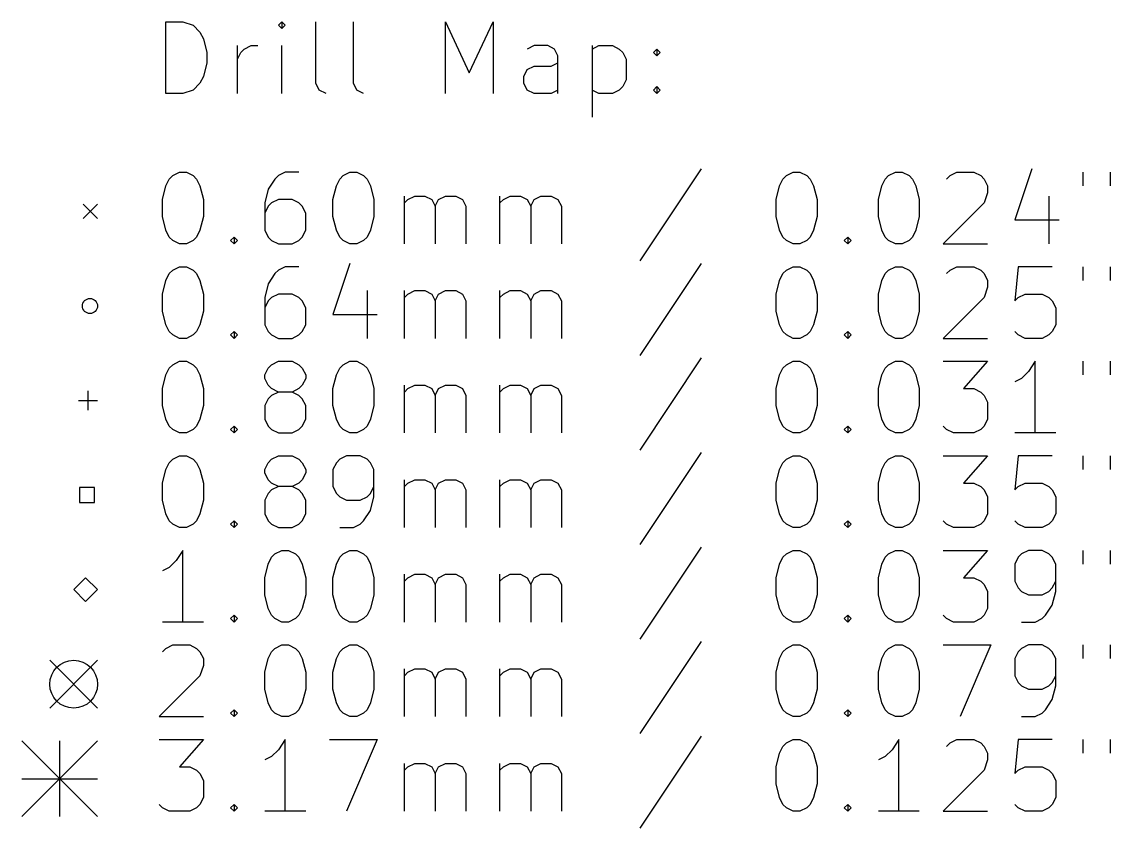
# Model space of a CAD drawing. Extents: x 3.67 to 7.45, y -5.21 to -1.12.
# Drawn here: x 3.669 to 5.465, y -5.196 to -3.866 of the extents above; entities that cross this region are included whole.
import ezdxf

# ---------------------------------------------------------------- set-up
doc = ezdxf.new("R2010")
doc.units = 0
doc.header["$MEASUREMENT"] = 0
doc.layers.add('BLACK', color=7, linetype='CONTINUOUS')

msp = doc.modelspace()

# ---------------------------------------------------------------- linework, layer by layer
at = {"layer": 'BLACK', "linetype": 'CONTINUOUS'}
for p, q in [((3.90665, -3.98453), (3.90665, -3.86642)), ((3.90665, -3.86642), (3.93477, -3.86642)), ((3.93477, -3.86642), (3.95164, -3.87205)), ((3.95164, -3.87205), (3.96289, -3.8833)), ((4.09788, -3.86642), (4.09225, -3.87205)), ((4.09225, -3.87205), (4.09788, -3.87767)), ((4.1035, -3.87205), (4.09788, -3.86642)), ((4.09788, -3.86642), (4.09788, -3.87767)), ((4.09788, -3.87767), (4.1035, -3.87205)), ((4.15412, -3.96766), (4.15412, -3.86642)), ((4.21599, -3.96766), (4.21599, -3.86642)), ((4.36784, -3.98453), (4.36784, -3.86642)), ((4.36784, -3.86642), (4.40721, -3.95079)), ((4.40721, -3.95079), (4.44658, -3.86642)), ((4.44658, -3.86642), (4.44658, -3.98453)), ((3.96289, -3.8833), (3.96852, -3.89454)), ((3.96852, -3.89454), (3.97414, -3.91704)), ((4.02476, -3.98453), (4.02476, -3.90579)), ((4.03038, -3.91704), (4.03601, -3.91142)), ((4.03601, -3.91142), (4.04726, -3.90579)), ((4.04726, -3.90579), (4.05851, -3.90579)), ((4.09788, -3.98453), (4.09788, -3.90579)), ((4.51407, -3.90579), (4.50282, -3.91142)), ((4.53657, -3.90579), (4.51407, -3.90579)), ((4.54782, -3.91142), (4.53657, -3.90579)), ((4.55344, -3.92267), (4.54782, -3.91142)), ((4.60969, -3.90579), (4.60969, -4.0239)), ((4.60969, -3.91142), (4.62093, -3.90579)), ((4.62093, -3.90579), (4.64343, -3.90579)), ((4.64343, -3.90579), (4.65468, -3.91142)), ((4.65468, -3.91142), (4.6603, -3.91704)), ((4.71092, -3.91704), (4.71655, -3.91142)), ((4.71655, -3.91142), (4.72217, -3.91704)), ((4.71655, -3.91142), (4.71655, -3.92267)), ((3.97414, -3.91704), (3.97414, -3.93391)), ((4.02476, -3.92829), (4.03038, -3.91704)), ((4.55344, -3.98453), (4.55344, -3.92267)), ((4.6603, -3.91704), (4.66593, -3.92829)), ((4.66593, -3.92829), (4.66593, -3.96204)), ((4.71655, -3.92267), (4.71092, -3.91704)), ((4.72217, -3.91704), (4.71655, -3.92267)), ((3.97414, -3.93391), (3.96852, -3.95641)), ((4.4972, -3.95641), (4.50282, -3.94516)), ((4.50282, -3.94516), (4.51407, -3.93954)), ((4.51407, -3.93954), (4.54219, -3.93954)), ((4.54219, -3.93954), (4.55344, -3.93391)), ((3.96289, -3.96766), (3.95164, -3.97891)), ((3.96852, -3.95641), (3.96289, -3.96766)), ((4.15974, -3.97891), (4.15412, -3.96766)), ((4.22161, -3.97891), (4.21599, -3.96766)), ((4.4972, -3.96766), (4.4972, -3.95641)), ((4.50282, -3.97891), (4.4972, -3.96766)), ((4.66593, -3.96204), (4.6603, -3.97328)), ((3.93477, -3.98453), (3.90665, -3.98453)), ((3.95164, -3.97891), (3.93477, -3.98453)), ((4.17099, -3.98453), (4.15974, -3.97891)), ((4.23286, -3.98453), (4.22161, -3.97891)), ((4.51407, -3.98453), (4.50282, -3.97891)), ((4.54219, -3.98453), (4.51407, -3.98453)), ((4.55344, -3.97891), (4.54219, -3.98453)), ((4.62093, -3.98453), (4.60969, -3.97891)), ((4.64343, -3.98453), (4.62093, -3.98453)), ((4.65468, -3.97891), (4.64343, -3.98453)), ((4.6603, -3.97328), (4.65468, -3.97891)), ((4.71092, -3.97891), (4.71655, -3.97328)), ((4.71655, -3.98453), (4.71092, -3.97891)), ((4.71655, -3.97328), (4.72217, -3.97891)), ((4.71655, -3.97328), (4.71655, -3.98453)), ((4.72217, -3.97891), (4.71655, -3.98453)), ((4.78966, -4.10883), (4.68843, -4.26069)), ((5.33522, -4.10883), (5.3071, -4.19319)), ((3.90665, -4.13695), (3.91227, -4.1257)), ((3.91227, -4.1257), (3.9179, -4.12008)), ((3.9179, -4.12008), (3.92915, -4.11445)), ((3.92915, -4.11445), (3.94039, -4.11445)), ((3.94039, -4.11445), (3.95164, -4.12008)), ((3.95164, -4.12008), (3.95727, -4.1257)), ((3.95727, -4.1257), (3.96289, -4.13695)), ((4.08663, -4.1257), (4.07538, -4.14258)), ((4.09225, -4.12008), (4.08663, -4.1257)), ((4.1035, -4.11445), (4.09225, -4.12008)), ((4.126, -4.11445), (4.1035, -4.11445)), ((4.18786, -4.13695), (4.19349, -4.1257)), ((4.19349, -4.1257), (4.19911, -4.12008)), ((4.19911, -4.12008), (4.21036, -4.11445)), ((4.21036, -4.11445), (4.22161, -4.11445)), ((4.22161, -4.11445), (4.23286, -4.12008)), ((4.23286, -4.12008), (4.23848, -4.1257)), ((4.23848, -4.1257), (4.24411, -4.13695)), ((4.91902, -4.13695), (4.92465, -4.1257)), ((4.92465, -4.1257), (4.93027, -4.12008)), ((4.93027, -4.12008), (4.94152, -4.11445)), ((4.94152, -4.11445), (4.95277, -4.11445)), ((4.95277, -4.11445), (4.96402, -4.12008)), ((4.96402, -4.12008), (4.96964, -4.1257)), ((4.96964, -4.1257), (4.97527, -4.13695)), ((5.08775, -4.13695), (5.09338, -4.1257)), ((5.09338, -4.1257), (5.099, -4.12008)), ((5.099, -4.12008), (5.11025, -4.11445)), ((5.11025, -4.11445), (5.1215, -4.11445)), ((5.1215, -4.11445), (5.13275, -4.12008)), ((5.13275, -4.12008), (5.13837, -4.1257)), ((5.13837, -4.1257), (5.14399, -4.13695)), ((5.19461, -4.1257), (5.20024, -4.12008)), ((5.20024, -4.12008), (5.21149, -4.11445)), ((5.21149, -4.11445), (5.23961, -4.11445)), ((5.23961, -4.11445), (5.25086, -4.12008)), ((5.25086, -4.12008), (5.25648, -4.1257)), ((5.25648, -4.1257), (5.2621, -4.13695)), ((5.41958, -4.11445), (5.41958, -4.13695)), ((5.46458, -4.11445), (5.46458, -4.13695)), ((3.90102, -4.15945), (3.90665, -4.13695)), ((3.96289, -4.13695), (3.96852, -4.15945)), ((4.07538, -4.14258), (4.06975, -4.16507)), ((4.18224, -4.15945), (4.18786, -4.13695)), ((4.24411, -4.13695), (4.24973, -4.15945)), ((4.9134, -4.15945), (4.91902, -4.13695)), ((4.97527, -4.13695), (4.98089, -4.15945)), ((5.08213, -4.15945), (5.08775, -4.13695)), ((5.14399, -4.13695), (5.14962, -4.15945)), ((5.2621, -4.13695), (5.2621, -4.1482)), ((3.90102, -4.18757), (3.90102, -4.15945)), ((3.96852, -4.15945), (3.96852, -4.18757)), ((4.06975, -4.16507), (4.06975, -4.21007)), ((4.081, -4.16507), (4.07538, -4.1707)), ((4.09225, -4.15945), (4.081, -4.16507)), ((4.11475, -4.15945), (4.09225, -4.15945)), ((4.126, -4.16507), (4.11475, -4.15945)), ((4.13162, -4.1707), (4.126, -4.16507)), ((4.18224, -4.18757), (4.18224, -4.15945)), ((4.24973, -4.15945), (4.24973, -4.18757)), ((4.30035, -4.23256), (4.30035, -4.15382)), ((4.30035, -4.16507), (4.30597, -4.15945)), ((4.30597, -4.15945), (4.31722, -4.15382)), ((4.31722, -4.15382), (4.3341, -4.15382)), ((4.3341, -4.15382), (4.34534, -4.15945)), ((4.34534, -4.15945), (4.35097, -4.1707)), ((4.35097, -4.1707), (4.35659, -4.15945)), ((4.35659, -4.15945), (4.36784, -4.15382)), ((4.36784, -4.15382), (4.38471, -4.15382)), ((4.38471, -4.15382), (4.39596, -4.15945)), ((4.39596, -4.15945), (4.40159, -4.1707)), ((4.45783, -4.23256), (4.45783, -4.15382)), ((4.45783, -4.16507), (4.46345, -4.15945)), ((4.46345, -4.15945), (4.4747, -4.15382)), ((4.4747, -4.15382), (4.49158, -4.15382)), ((4.49158, -4.15382), (4.50282, -4.15945)), ((4.50282, -4.15945), (4.50845, -4.1707)), ((4.50845, -4.1707), (4.51407, -4.15945)), ((4.51407, -4.15945), (4.52532, -4.15382)), ((4.52532, -4.15382), (4.54219, -4.15382)), ((4.54219, -4.15382), (4.55344, -4.15945)), ((4.55344, -4.15945), (4.55907, -4.1707)), ((4.9134, -4.18757), (4.9134, -4.15945)), ((4.98089, -4.15945), (4.98089, -4.18757)), ((5.08213, -4.18757), (5.08213, -4.15945)), ((5.14962, -4.15945), (5.14962, -4.18757)), ((5.25648, -4.16507), (5.18899, -4.23256)), ((5.2621, -4.1482), (5.25648, -4.16507)), ((5.36334, -4.15382), (5.36334, -4.23256)), ((3.77026, -4.16732), (3.79388, -4.19094)), ((3.79388, -4.16732), (3.77026, -4.19094)), ((4.07538, -4.1707), (4.06975, -4.18195)), ((4.13725, -4.18195), (4.13162, -4.1707)), ((4.13725, -4.21007), (4.13725, -4.18195)), ((4.35097, -4.1707), (4.35097, -4.23256)), ((4.40159, -4.1707), (4.40159, -4.23256)), ((4.50845, -4.1707), (4.50845, -4.23256)), ((4.55907, -4.1707), (4.55907, -4.23256)), ((3.90665, -4.21007), (3.90102, -4.18757)), ((3.96852, -4.18757), (3.96289, -4.21007)), ((4.18786, -4.21007), (4.18224, -4.18757)), ((4.24973, -4.18757), (4.24411, -4.21007)), ((4.91902, -4.21007), (4.9134, -4.18757)), ((4.98089, -4.18757), (4.97527, -4.21007)), ((5.08775, -4.21007), (5.08213, -4.18757)), ((5.14962, -4.18757), (5.14399, -4.21007)), ((5.3071, -4.19319), (5.38021, -4.19319)), ((3.91227, -4.22132), (3.90665, -4.21007)), ((3.96289, -4.21007), (3.95727, -4.22132)), ((4.06975, -4.21007), (4.07538, -4.22132)), ((4.13162, -4.22132), (4.13725, -4.21007)), ((4.19349, -4.22132), (4.18786, -4.21007)), ((4.24411, -4.21007), (4.23848, -4.22132)), ((4.92465, -4.22132), (4.91902, -4.21007)), ((4.97527, -4.21007), (4.96964, -4.22132)), ((5.09338, -4.22132), (5.08775, -4.21007)), ((5.14399, -4.21007), (5.13837, -4.22132)), ((3.9179, -4.22694), (3.91227, -4.22132)), ((3.92915, -4.23256), (3.9179, -4.22694)), ((3.94039, -4.23256), (3.92915, -4.23256)), ((3.95164, -4.22694), (3.94039, -4.23256)), ((3.95727, -4.22132), (3.95164, -4.22694)), ((4.01351, -4.22694), (4.01913, -4.22132)), ((4.01913, -4.23256), (4.01351, -4.22694)), ((4.01913, -4.22132), (4.02476, -4.22694)), ((4.01913, -4.22132), (4.01913, -4.23256)), ((4.02476, -4.22694), (4.01913, -4.23256)), ((4.07538, -4.22132), (4.081, -4.22694)), ((4.081, -4.22694), (4.09225, -4.23256)), ((4.09225, -4.23256), (4.11475, -4.23256)), ((4.11475, -4.23256), (4.126, -4.22694)), ((4.126, -4.22694), (4.13162, -4.22132)), ((4.19911, -4.22694), (4.19349, -4.22132)), ((4.21036, -4.23256), (4.19911, -4.22694)), ((4.22161, -4.23256), (4.21036, -4.23256)), ((4.23286, -4.22694), (4.22161, -4.23256)), ((4.23848, -4.22132), (4.23286, -4.22694)), ((4.93027, -4.22694), (4.92465, -4.22132)), ((4.94152, -4.23256), (4.93027, -4.22694)), ((4.95277, -4.23256), (4.94152, -4.23256)), ((4.96402, -4.22694), (4.95277, -4.23256)), ((4.96964, -4.22132), (4.96402, -4.22694)), ((5.02588, -4.22694), (5.03151, -4.22132)), ((5.03151, -4.23256), (5.02588, -4.22694)), ((5.03151, -4.22132), (5.03713, -4.22694)), ((5.03151, -4.22132), (5.03151, -4.23256)), ((5.03713, -4.22694), (5.03151, -4.23256)), ((5.099, -4.22694), (5.09338, -4.22132)), ((5.11025, -4.23256), (5.099, -4.22694)), ((5.1215, -4.23256), (5.11025, -4.23256)), ((5.13275, -4.22694), (5.1215, -4.23256)), ((5.13837, -4.22132), (5.13275, -4.22694)), ((5.18899, -4.23256), (5.2621, -4.23256)), ((3.9179, -4.27598), (3.92915, -4.27036)), ((3.92915, -4.27036), (3.94039, -4.27036)), ((3.94039, -4.27036), (3.95164, -4.27598)), ((4.1035, -4.27036), (4.09225, -4.27598)), ((4.126, -4.27036), (4.1035, -4.27036)), ((4.21036, -4.26474), (4.18224, -4.3491)), ((4.78966, -4.26474), (4.68843, -4.41659)), ((4.93027, -4.27598), (4.94152, -4.27036)), ((4.94152, -4.27036), (4.95277, -4.27036)), ((4.95277, -4.27036), (4.96402, -4.27598)), ((5.099, -4.27598), (5.11025, -4.27036)), ((5.11025, -4.27036), (5.1215, -4.27036)), ((5.1215, -4.27036), (5.13275, -4.27598)), ((5.20024, -4.27598), (5.21149, -4.27036)), ((5.21149, -4.27036), (5.23961, -4.27036)), ((5.23961, -4.27036), (5.25086, -4.27598)), ((5.31272, -4.27036), (5.3071, -4.3266)), ((5.36897, -4.27036), (5.31272, -4.27036)), ((5.41958, -4.27036), (5.41958, -4.29286)), ((5.46458, -4.27036), (5.46458, -4.29286)), ((3.90665, -4.29286), (3.91227, -4.28161)), ((3.91227, -4.28161), (3.9179, -4.27598)), ((3.95164, -4.27598), (3.95727, -4.28161)), ((3.95727, -4.28161), (3.96289, -4.29286)), ((4.08663, -4.28161), (4.07538, -4.29848)), ((4.09225, -4.27598), (4.08663, -4.28161)), ((4.91902, -4.29286), (4.92465, -4.28161)), ((4.92465, -4.28161), (4.93027, -4.27598)), ((4.96402, -4.27598), (4.96964, -4.28161)), ((4.96964, -4.28161), (4.97527, -4.29286)), ((5.08775, -4.29286), (5.09338, -4.28161)), ((5.09338, -4.28161), (5.099, -4.27598)), ((5.13275, -4.27598), (5.13837, -4.28161)), ((5.13837, -4.28161), (5.14399, -4.29286)), ((5.19461, -4.28161), (5.20024, -4.27598)), ((5.25086, -4.27598), (5.25648, -4.28161)), ((5.25648, -4.28161), (5.2621, -4.29286)), ((3.90102, -4.31535), (3.90665, -4.29286)), ((3.96289, -4.29286), (3.96852, -4.31535)), ((4.07538, -4.29848), (4.06975, -4.32098)), ((4.9134, -4.31535), (4.91902, -4.29286)), ((4.97527, -4.29286), (4.98089, -4.31535)), ((5.08213, -4.31535), (5.08775, -4.29286)), ((5.14399, -4.29286), (5.14962, -4.31535)), ((5.2621, -4.30411), (5.25648, -4.32098)), ((5.2621, -4.29286), (5.2621, -4.30411)), ((3.90102, -4.34348), (3.90102, -4.31535)), ((3.96852, -4.31535), (3.96852, -4.34348)), ((4.06975, -4.32098), (4.06975, -4.36597)), ((4.07538, -4.3266), (4.06975, -4.33785)), ((4.081, -4.32098), (4.07538, -4.3266)), ((4.09225, -4.31535), (4.081, -4.32098)), ((4.11475, -4.31535), (4.09225, -4.31535)), ((4.126, -4.32098), (4.11475, -4.31535)), ((4.13162, -4.3266), (4.126, -4.32098)), ((4.13725, -4.33785), (4.13162, -4.3266)), ((4.23848, -4.30973), (4.23848, -4.38847)), ((4.30035, -4.38847), (4.30035, -4.30973)), ((4.30035, -4.32098), (4.30597, -4.31535)), ((4.30597, -4.31535), (4.31722, -4.30973)), ((4.31722, -4.30973), (4.3341, -4.30973)), ((4.3341, -4.30973), (4.34534, -4.31535)), ((4.34534, -4.31535), (4.35097, -4.3266)), ((4.35097, -4.3266), (4.35659, -4.31535)), ((4.35097, -4.3266), (4.35097, -4.38847)), ((4.35659, -4.31535), (4.36784, -4.30973)), ((4.36784, -4.30973), (4.38471, -4.30973)), ((4.38471, -4.30973), (4.39596, -4.31535)), ((4.39596, -4.31535), (4.40159, -4.3266)), ((4.40159, -4.3266), (4.40159, -4.38847)), ((4.45783, -4.38847), (4.45783, -4.30973)), ((4.45783, -4.32098), (4.46345, -4.31535)), ((4.46345, -4.31535), (4.4747, -4.30973)), ((4.4747, -4.30973), (4.49158, -4.30973)), ((4.49158, -4.30973), (4.50282, -4.31535)), ((4.50282, -4.31535), (4.50845, -4.3266)), ((4.50845, -4.3266), (4.51407, -4.31535)), ((4.50845, -4.3266), (4.50845, -4.38847)), ((4.51407, -4.31535), (4.52532, -4.30973)), ((4.52532, -4.30973), (4.54219, -4.30973)), ((4.54219, -4.30973), (4.55344, -4.31535)), ((4.55344, -4.31535), (4.55907, -4.3266)), ((4.55907, -4.3266), (4.55907, -4.38847)), ((4.9134, -4.34348), (4.9134, -4.31535)), ((4.98089, -4.31535), (4.98089, -4.34348)), ((5.08213, -4.34348), (5.08213, -4.31535)), ((5.14962, -4.31535), (5.14962, -4.34348)), ((5.25648, -4.32098), (5.18899, -4.38847)), ((5.3071, -4.3266), (5.31272, -4.32098)), ((5.31272, -4.32098), (5.32397, -4.31535)), ((5.32397, -4.31535), (5.35209, -4.31535)), ((5.35209, -4.31535), (5.36334, -4.32098)), ((5.36334, -4.32098), (5.36897, -4.3266)), ((5.36897, -4.3266), (5.37459, -4.33785)), ((3.90665, -4.36597), (3.90102, -4.34348)), ((3.96852, -4.34348), (3.96289, -4.36597)), ((4.13725, -4.36597), (4.13725, -4.33785)), ((4.91902, -4.36597), (4.9134, -4.34348)), ((4.98089, -4.34348), (4.97527, -4.36597)), ((5.08775, -4.36597), (5.08213, -4.34348)), ((5.14962, -4.34348), (5.14399, -4.36597)), ((5.37459, -4.33785), (5.37459, -4.36597)), ((4.18224, -4.3491), (4.25536, -4.3491)), ((3.91227, -4.37722), (3.90665, -4.36597)), ((3.9179, -4.38285), (3.91227, -4.37722)), ((3.95727, -4.37722), (3.95164, -4.38285)), ((3.96289, -4.36597), (3.95727, -4.37722)), ((4.01351, -4.38285), (4.01913, -4.37722)), ((4.01913, -4.37722), (4.02476, -4.38285)), ((4.01913, -4.37722), (4.01913, -4.38847)), ((4.06975, -4.36597), (4.07538, -4.37722)), ((4.07538, -4.37722), (4.081, -4.38285)), ((4.126, -4.38285), (4.13162, -4.37722)), ((4.13162, -4.37722), (4.13725, -4.36597)), ((4.92465, -4.37722), (4.91902, -4.36597)), ((4.93027, -4.38285), (4.92465, -4.37722)), ((4.96964, -4.37722), (4.96402, -4.38285)), ((4.97527, -4.36597), (4.96964, -4.37722)), ((5.02588, -4.38285), (5.03151, -4.37722)), ((5.03151, -4.37722), (5.03713, -4.38285)), ((5.03151, -4.37722), (5.03151, -4.38847)), ((5.09338, -4.37722), (5.08775, -4.36597)), ((5.099, -4.38285), (5.09338, -4.37722)), ((5.13837, -4.37722), (5.13275, -4.38285)), ((5.14399, -4.36597), (5.13837, -4.37722)), ((5.31272, -4.38285), (5.3071, -4.37722)), ((5.36897, -4.37722), (5.36334, -4.38285)), ((5.37459, -4.36597), (5.36897, -4.37722)), ((3.92915, -4.38847), (3.9179, -4.38285)), ((3.94039, -4.38847), (3.92915, -4.38847)), ((3.95164, -4.38285), (3.94039, -4.38847)), ((4.01913, -4.38847), (4.01351, -4.38285)), ((4.02476, -4.38285), (4.01913, -4.38847)), ((4.081, -4.38285), (4.09225, -4.38847)), ((4.09225, -4.38847), (4.11475, -4.38847)), ((4.11475, -4.38847), (4.126, -4.38285)), ((4.94152, -4.38847), (4.93027, -4.38285)), ((4.95277, -4.38847), (4.94152, -4.38847)), ((4.96402, -4.38285), (4.95277, -4.38847)), ((5.03151, -4.38847), (5.02588, -4.38285)), ((5.03713, -4.38285), (5.03151, -4.38847)), ((5.11025, -4.38847), (5.099, -4.38285)), ((5.1215, -4.38847), (5.11025, -4.38847)), ((5.13275, -4.38285), (5.1215, -4.38847)), ((5.18899, -4.38847), (5.2621, -4.38847)), ((5.32397, -4.38847), (5.31272, -4.38285)), ((5.35209, -4.38847), (5.32397, -4.38847)), ((5.36334, -4.38285), (5.35209, -4.38847)), ((3.91227, -4.43751), (3.9179, -4.43189)), ((3.9179, -4.43189), (3.92915, -4.42627)), ((3.92915, -4.42627), (3.94039, -4.42627)), ((3.94039, -4.42627), (3.95164, -4.43189)), ((3.95164, -4.43189), (3.95727, -4.43751)), ((4.07538, -4.43751), (4.081, -4.43189)), ((4.081, -4.43189), (4.09225, -4.42627)), ((4.09225, -4.42627), (4.11475, -4.42627)), ((4.11475, -4.42627), (4.126, -4.43189)), ((4.126, -4.43189), (4.13162, -4.43751)), ((4.19349, -4.43751), (4.19911, -4.43189)), ((4.19911, -4.43189), (4.21036, -4.42627)), ((4.21036, -4.42627), (4.22161, -4.42627)), ((4.22161, -4.42627), (4.23286, -4.43189)), ((4.23286, -4.43189), (4.23848, -4.43751)), ((4.78966, -4.42064), (4.68843, -4.5725)), ((4.92465, -4.43751), (4.93027, -4.43189)), ((4.93027, -4.43189), (4.94152, -4.42627)), ((4.94152, -4.42627), (4.95277, -4.42627)), ((4.95277, -4.42627), (4.96402, -4.43189)), ((4.96402, -4.43189), (4.96964, -4.43751)), ((5.09338, -4.43751), (5.099, -4.43189)), ((5.099, -4.43189), (5.11025, -4.42627)), ((5.11025, -4.42627), (5.1215, -4.42627)), ((5.1215, -4.42627), (5.13275, -4.43189)), ((5.13275, -4.43189), (5.13837, -4.43751)), ((5.18899, -4.42627), (5.2621, -4.42627)), ((5.2621, -4.42627), (5.22273, -4.47126)), ((5.34084, -4.42627), (5.3296, -4.44314)), ((5.34084, -4.54438), (5.34084, -4.42627)), ((5.41958, -4.42627), (5.41958, -4.44876)), ((5.46458, -4.42627), (5.46458, -4.44876)), ((3.90102, -4.47126), (3.90665, -4.44876)), ((3.90665, -4.44876), (3.91227, -4.43751)), ((3.95727, -4.43751), (3.96289, -4.44876)), ((3.96289, -4.44876), (3.96852, -4.47126)), ((4.06975, -4.44876), (4.07538, -4.43751)), ((4.06975, -4.45439), (4.06975, -4.44876)), ((4.13162, -4.43751), (4.13725, -4.44876)), ((4.13725, -4.44876), (4.13725, -4.45439)), ((4.18224, -4.47126), (4.18786, -4.44876)), ((4.18786, -4.44876), (4.19349, -4.43751)), ((4.23848, -4.43751), (4.24411, -4.44876)), ((4.24411, -4.44876), (4.24973, -4.47126)), ((4.9134, -4.47126), (4.91902, -4.44876)), ((4.91902, -4.44876), (4.92465, -4.43751)), ((4.96964, -4.43751), (4.97527, -4.44876)), ((4.97527, -4.44876), (4.98089, -4.47126)), ((5.08213, -4.47126), (5.08775, -4.44876)), ((5.08775, -4.44876), (5.09338, -4.43751)), ((5.13837, -4.43751), (5.14399, -4.44876)), ((5.14399, -4.44876), (5.14962, -4.47126)), ((5.3296, -4.44314), (5.31835, -4.45439)), ((3.90102, -4.49938), (3.90102, -4.47126)), ((3.96852, -4.47126), (3.96852, -4.49938)), ((4.07538, -4.46564), (4.06975, -4.45439)), ((4.081, -4.47126), (4.07538, -4.46564)), ((4.09225, -4.47688), (4.081, -4.47126)), ((4.126, -4.47126), (4.11475, -4.47688)), ((4.13162, -4.46564), (4.126, -4.47126)), ((4.13725, -4.45439), (4.13162, -4.46564)), ((4.18224, -4.49938), (4.18224, -4.47126)), ((4.24973, -4.47126), (4.24973, -4.49938)), ((4.30035, -4.54438), (4.30035, -4.46564)), ((4.30035, -4.47688), (4.30597, -4.47126)), ((4.30597, -4.47126), (4.31722, -4.46564)), ((4.31722, -4.46564), (4.3341, -4.46564)), ((4.3341, -4.46564), (4.34534, -4.47126)), ((4.34534, -4.47126), (4.35097, -4.48251)), ((4.35097, -4.48251), (4.35659, -4.47126)), ((4.35659, -4.47126), (4.36784, -4.46564)), ((4.36784, -4.46564), (4.38471, -4.46564)), ((4.38471, -4.46564), (4.39596, -4.47126)), ((4.39596, -4.47126), (4.40159, -4.48251)), ((4.45783, -4.54438), (4.45783, -4.46564)), ((4.45783, -4.47688), (4.46345, -4.47126)), ((4.46345, -4.47126), (4.4747, -4.46564)), ((4.4747, -4.46564), (4.49158, -4.46564)), ((4.49158, -4.46564), (4.50282, -4.47126)), ((4.50282, -4.47126), (4.50845, -4.48251)), ((4.50845, -4.48251), (4.51407, -4.47126)), ((4.51407, -4.47126), (4.52532, -4.46564)), ((4.52532, -4.46564), (4.54219, -4.46564)), ((4.54219, -4.46564), (4.55344, -4.47126)), ((4.55344, -4.47126), (4.55907, -4.48251)), ((4.9134, -4.49938), (4.9134, -4.47126)), ((4.98089, -4.47126), (4.98089, -4.49938)), ((5.08213, -4.49938), (5.08213, -4.47126)), ((5.14962, -4.47126), (5.14962, -4.49938)), ((5.22273, -4.47126), (5.23961, -4.47126)), ((5.23961, -4.47126), (5.25086, -4.47688)), ((5.31835, -4.45439), (5.3071, -4.46001)), ((3.77813, -4.4752), (3.77813, -4.50669)), ((4.07538, -4.48813), (4.06975, -4.49938)), ((4.081, -4.48251), (4.07538, -4.48813)), ((4.09225, -4.47688), (4.081, -4.48251)), ((4.11475, -4.47688), (4.09225, -4.47688)), ((4.126, -4.48251), (4.11475, -4.47688)), ((4.13162, -4.48813), (4.126, -4.48251)), ((4.13725, -4.49938), (4.13162, -4.48813)), ((4.35097, -4.48251), (4.35097, -4.54438)), ((4.40159, -4.48251), (4.40159, -4.54438)), ((4.50845, -4.48251), (4.50845, -4.54438)), ((4.55907, -4.48251), (4.55907, -4.54438)), ((5.25086, -4.47688), (5.25648, -4.48251)), ((5.25648, -4.48251), (5.2621, -4.49376)), ((3.76239, -4.49094), (3.79388, -4.49094)), ((3.90665, -4.52188), (3.90102, -4.49938)), ((3.96852, -4.49938), (3.96289, -4.52188)), ((4.06975, -4.49938), (4.06975, -4.52188)), ((4.13725, -4.52188), (4.13725, -4.49938)), ((4.18786, -4.52188), (4.18224, -4.49938)), ((4.24973, -4.49938), (4.24411, -4.52188)), ((4.91902, -4.52188), (4.9134, -4.49938)), ((4.98089, -4.49938), (4.97527, -4.52188)), ((5.08775, -4.52188), (5.08213, -4.49938)), ((5.14962, -4.49938), (5.14399, -4.52188)), ((5.2621, -4.49376), (5.2621, -4.52188)), ((3.91227, -4.53313), (3.90665, -4.52188)), ((3.96289, -4.52188), (3.95727, -4.53313)), ((4.06975, -4.52188), (4.07538, -4.53313)), ((4.13162, -4.53313), (4.13725, -4.52188)), ((4.19349, -4.53313), (4.18786, -4.52188)), ((4.24411, -4.52188), (4.23848, -4.53313)), ((4.92465, -4.53313), (4.91902, -4.52188)), ((4.97527, -4.52188), (4.96964, -4.53313)), ((5.09338, -4.53313), (5.08775, -4.52188)), ((5.14399, -4.52188), (5.13837, -4.53313)), ((5.2621, -4.52188), (5.25648, -4.53313)), ((3.9179, -4.53875), (3.91227, -4.53313)), ((3.92915, -4.54438), (3.9179, -4.53875)), ((3.95164, -4.53875), (3.94039, -4.54438)), ((3.95727, -4.53313), (3.95164, -4.53875)), ((4.01351, -4.53875), (4.01913, -4.53313)), ((4.01913, -4.54438), (4.01351, -4.53875)), ((4.01913, -4.53313), (4.02476, -4.53875)), ((4.01913, -4.53313), (4.01913, -4.54438)), ((4.02476, -4.53875), (4.01913, -4.54438)), ((4.07538, -4.53313), (4.081, -4.53875)), ((4.081, -4.53875), (4.09225, -4.54438)), ((4.11475, -4.54438), (4.126, -4.53875)), ((4.126, -4.53875), (4.13162, -4.53313)), ((4.19911, -4.53875), (4.19349, -4.53313)), ((4.21036, -4.54438), (4.19911, -4.53875)), ((4.23286, -4.53875), (4.22161, -4.54438)), ((4.23848, -4.53313), (4.23286, -4.53875)), ((4.93027, -4.53875), (4.92465, -4.53313)), ((4.94152, -4.54438), (4.93027, -4.53875)), ((4.96402, -4.53875), (4.95277, -4.54438)), ((4.96964, -4.53313), (4.96402, -4.53875)), ((5.02588, -4.53875), (5.03151, -4.53313)), ((5.03151, -4.54438), (5.02588, -4.53875)), ((5.03151, -4.53313), (5.03713, -4.53875)), ((5.03151, -4.53313), (5.03151, -4.54438)), ((5.03713, -4.53875), (5.03151, -4.54438)), ((5.099, -4.53875), (5.09338, -4.53313)), ((5.11025, -4.54438), (5.099, -4.53875)), ((5.13275, -4.53875), (5.1215, -4.54438)), ((5.13837, -4.53313), (5.13275, -4.53875)), ((5.19461, -4.53875), (5.18899, -4.53313)), ((5.20586, -4.54438), (5.19461, -4.53875)), ((5.25086, -4.53875), (5.23961, -4.54438)), ((5.25648, -4.53313), (5.25086, -4.53875)), ((3.94039, -4.54438), (3.92915, -4.54438)), ((4.09225, -4.54438), (4.11475, -4.54438)), ((4.22161, -4.54438), (4.21036, -4.54438)), ((4.95277, -4.54438), (4.94152, -4.54438)), ((5.1215, -4.54438), (5.11025, -4.54438)), ((5.23961, -4.54438), (5.20586, -4.54438)), ((5.37459, -4.54438), (5.3071, -4.54438)), ((4.78966, -4.57655), (4.68843, -4.7284)), ((3.90665, -4.60467), (3.91227, -4.59342)), ((3.91227, -4.59342), (3.9179, -4.5878)), ((3.9179, -4.5878), (3.92915, -4.58217)), ((3.92915, -4.58217), (3.94039, -4.58217)), ((3.94039, -4.58217), (3.95164, -4.5878)), ((3.95164, -4.5878), (3.95727, -4.59342)), ((3.95727, -4.59342), (3.96289, -4.60467)), ((4.06975, -4.60467), (4.07538, -4.59342)), ((4.07538, -4.59342), (4.081, -4.5878)), ((4.081, -4.5878), (4.09225, -4.58217)), ((4.09225, -4.58217), (4.11475, -4.58217)), ((4.11475, -4.58217), (4.126, -4.5878)), ((4.126, -4.5878), (4.13162, -4.59342)), ((4.13162, -4.59342), (4.13725, -4.60467)), ((4.18786, -4.59342), (4.18224, -4.60467)), ((4.19349, -4.5878), (4.18786, -4.59342)), ((4.20474, -4.58217), (4.19349, -4.5878)), ((4.22723, -4.58217), (4.20474, -4.58217)), ((4.23848, -4.5878), (4.22723, -4.58217)), ((4.24411, -4.59342), (4.23848, -4.5878)), ((4.24973, -4.60467), (4.24411, -4.59342)), ((4.91902, -4.60467), (4.92465, -4.59342)), ((4.92465, -4.59342), (4.93027, -4.5878)), ((4.93027, -4.5878), (4.94152, -4.58217)), ((4.94152, -4.58217), (4.95277, -4.58217)), ((4.95277, -4.58217), (4.96402, -4.5878)), ((4.96402, -4.5878), (4.96964, -4.59342)), ((4.96964, -4.59342), (4.97527, -4.60467)), ((5.08775, -4.60467), (5.09338, -4.59342)), ((5.09338, -4.59342), (5.099, -4.5878)), ((5.099, -4.5878), (5.11025, -4.58217)), ((5.11025, -4.58217), (5.1215, -4.58217)), ((5.1215, -4.58217), (5.13275, -4.5878)), ((5.13275, -4.5878), (5.13837, -4.59342)), ((5.13837, -4.59342), (5.14399, -4.60467)), ((5.18899, -4.58217), (5.2621, -4.58217)), ((5.2621, -4.58217), (5.22273, -4.62717)), ((5.31272, -4.58217), (5.3071, -4.63841)), ((5.36897, -4.58217), (5.31272, -4.58217)), ((5.41958, -4.58217), (5.41958, -4.60467)), ((5.46458, -4.58217), (5.46458, -4.60467)), ((3.90102, -4.62717), (3.90665, -4.60467)), ((3.96289, -4.60467), (3.96852, -4.62717)), ((4.06975, -4.61029), (4.06975, -4.60467)), ((4.07538, -4.62154), (4.06975, -4.61029)), ((4.13725, -4.61029), (4.13162, -4.62154)), ((4.13725, -4.60467), (4.13725, -4.61029)), ((4.18224, -4.60467), (4.18224, -4.63279)), ((4.24973, -4.64966), (4.24973, -4.60467)), ((4.9134, -4.62717), (4.91902, -4.60467)), ((4.97527, -4.60467), (4.98089, -4.62717)), ((5.08213, -4.62717), (5.08775, -4.60467)), ((5.14399, -4.60467), (5.14962, -4.62717)), ((3.90102, -4.65529), (3.90102, -4.62717)), ((3.96852, -4.62717), (3.96852, -4.65529)), ((4.081, -4.62717), (4.07538, -4.62154)), ((4.09225, -4.63279), (4.081, -4.62717)), ((4.09225, -4.63279), (4.081, -4.63841)), ((4.11475, -4.63279), (4.09225, -4.63279)), ((4.126, -4.62717), (4.11475, -4.63279)), ((4.126, -4.63841), (4.11475, -4.63279)), ((4.13162, -4.62154), (4.126, -4.62717)), ((4.18224, -4.63279), (4.18786, -4.64404)), ((4.24411, -4.64404), (4.24973, -4.63279)), ((4.30035, -4.70028), (4.30035, -4.62154)), ((4.30035, -4.63279), (4.30597, -4.62717)), ((4.30597, -4.62717), (4.31722, -4.62154)), ((4.31722, -4.62154), (4.3341, -4.62154)), ((4.3341, -4.62154), (4.34534, -4.62717)), ((4.34534, -4.62717), (4.35097, -4.63841)), ((4.35097, -4.63841), (4.35659, -4.62717)), ((4.35659, -4.62717), (4.36784, -4.62154)), ((4.36784, -4.62154), (4.38471, -4.62154)), ((4.38471, -4.62154), (4.39596, -4.62717)), ((4.39596, -4.62717), (4.40159, -4.63841)), ((4.45783, -4.70028), (4.45783, -4.62154)), ((4.45783, -4.63279), (4.46345, -4.62717)), ((4.46345, -4.62717), (4.4747, -4.62154)), ((4.4747, -4.62154), (4.49158, -4.62154)), ((4.49158, -4.62154), (4.50282, -4.62717)), ((4.50282, -4.62717), (4.50845, -4.63841)), ((4.50845, -4.63841), (4.51407, -4.62717)), ((4.51407, -4.62717), (4.52532, -4.62154)), ((4.52532, -4.62154), (4.54219, -4.62154)), ((4.54219, -4.62154), (4.55344, -4.62717)), ((4.55344, -4.62717), (4.55907, -4.63841)), ((4.9134, -4.65529), (4.9134, -4.62717)), ((4.98089, -4.62717), (4.98089, -4.65529)), ((5.08213, -4.65529), (5.08213, -4.62717)), ((5.14962, -4.62717), (5.14962, -4.65529)), ((5.22273, -4.62717), (5.23961, -4.62717)), ((5.23961, -4.62717), (5.25086, -4.63279)), ((5.25086, -4.63279), (5.25648, -4.63841)), ((5.3071, -4.63841), (5.31272, -4.63279)), ((5.31272, -4.63279), (5.32397, -4.62717)), ((5.32397, -4.62717), (5.35209, -4.62717)), ((5.35209, -4.62717), (5.36334, -4.63279)), ((5.36334, -4.63279), (5.36897, -4.63841)), ((3.78876, -4.63448), (3.76401, -4.63448)), ((3.76401, -4.63448), (3.76401, -4.65922)), ((3.78876, -4.65922), (3.78876, -4.63448)), ((4.07538, -4.64404), (4.06975, -4.65529)), ((4.081, -4.63841), (4.07538, -4.64404)), ((4.13162, -4.64404), (4.126, -4.63841)), ((4.13725, -4.65529), (4.13162, -4.64404)), ((4.18786, -4.64404), (4.19349, -4.64966)), ((4.19349, -4.64966), (4.20474, -4.65529)), ((4.22723, -4.65529), (4.23848, -4.64966)), ((4.23848, -4.64966), (4.24411, -4.64404)), ((4.24411, -4.67216), (4.24973, -4.64966)), ((4.35097, -4.63841), (4.35097, -4.70028)), ((4.40159, -4.63841), (4.40159, -4.70028)), ((4.50845, -4.63841), (4.50845, -4.70028)), ((4.55907, -4.63841), (4.55907, -4.70028)), ((5.25648, -4.63841), (5.2621, -4.64966)), ((5.2621, -4.64966), (5.2621, -4.67778)), ((5.36897, -4.63841), (5.37459, -4.64966)), ((5.37459, -4.64966), (5.37459, -4.67778)), ((3.76401, -4.65922), (3.78876, -4.65922)), ((3.90665, -4.67778), (3.90102, -4.65529)), ((3.96852, -4.65529), (3.96289, -4.67778)), ((4.06975, -4.65529), (4.06975, -4.67778)), ((4.13725, -4.67778), (4.13725, -4.65529)), ((4.20474, -4.65529), (4.22723, -4.65529)), ((4.91902, -4.67778), (4.9134, -4.65529)), ((4.98089, -4.65529), (4.97527, -4.67778)), ((5.08775, -4.67778), (5.08213, -4.65529)), ((5.14962, -4.65529), (5.14399, -4.67778)), ((3.91227, -4.68903), (3.90665, -4.67778)), ((3.96289, -4.67778), (3.95727, -4.68903)), ((4.06975, -4.67778), (4.07538, -4.68903)), ((4.13162, -4.68903), (4.13725, -4.67778)), ((4.23286, -4.68903), (4.24411, -4.67216)), ((4.92465, -4.68903), (4.91902, -4.67778)), ((4.97527, -4.67778), (4.96964, -4.68903)), ((5.09338, -4.68903), (5.08775, -4.67778)), ((5.14399, -4.67778), (5.13837, -4.68903)), ((5.2621, -4.67778), (5.25648, -4.68903)), ((5.37459, -4.67778), (5.36897, -4.68903)), ((3.9179, -4.69466), (3.91227, -4.68903)), ((3.92915, -4.70028), (3.9179, -4.69466)), ((3.94039, -4.70028), (3.92915, -4.70028)), ((3.95164, -4.69466), (3.94039, -4.70028)), ((3.95727, -4.68903), (3.95164, -4.69466)), ((4.01351, -4.69466), (4.01913, -4.68903)), ((4.01913, -4.70028), (4.01351, -4.69466)), ((4.01913, -4.68903), (4.02476, -4.69466)), ((4.01913, -4.68903), (4.01913, -4.70028)), ((4.02476, -4.69466), (4.01913, -4.70028)), ((4.07538, -4.68903), (4.081, -4.69466)), ((4.081, -4.69466), (4.09225, -4.70028)), ((4.09225, -4.70028), (4.11475, -4.70028)), ((4.11475, -4.70028), (4.126, -4.69466)), ((4.126, -4.69466), (4.13162, -4.68903)), ((4.19349, -4.70028), (4.21599, -4.70028)), ((4.21599, -4.70028), (4.22723, -4.69466)), ((4.22723, -4.69466), (4.23286, -4.68903)), ((4.93027, -4.69466), (4.92465, -4.68903)), ((4.94152, -4.70028), (4.93027, -4.69466)), ((4.95277, -4.70028), (4.94152, -4.70028)), ((4.96402, -4.69466), (4.95277, -4.70028)), ((4.96964, -4.68903), (4.96402, -4.69466)), ((5.02588, -4.69466), (5.03151, -4.68903)), ((5.03151, -4.70028), (5.02588, -4.69466)), ((5.03151, -4.68903), (5.03713, -4.69466)), ((5.03151, -4.68903), (5.03151, -4.70028)), ((5.03713, -4.69466), (5.03151, -4.70028)), ((5.099, -4.69466), (5.09338, -4.68903)), ((5.11025, -4.70028), (5.099, -4.69466)), ((5.1215, -4.70028), (5.11025, -4.70028)), ((5.13275, -4.69466), (5.1215, -4.70028)), ((5.13837, -4.68903), (5.13275, -4.69466)), ((5.19461, -4.69466), (5.18899, -4.68903)), ((5.20586, -4.70028), (5.19461, -4.69466)), ((5.23961, -4.70028), (5.20586, -4.70028)), ((5.25086, -4.69466), (5.23961, -4.70028)), ((5.25648, -4.68903), (5.25086, -4.69466)), ((5.31272, -4.69466), (5.3071, -4.68903)), ((5.32397, -4.70028), (5.31272, -4.69466)), ((5.35209, -4.70028), (5.32397, -4.70028)), ((5.36334, -4.69466), (5.35209, -4.70028)), ((5.36897, -4.68903), (5.36334, -4.69466)), ((3.93477, -4.73808), (3.92352, -4.75495)), ((3.93477, -4.85619), (3.93477, -4.73808)), ((4.08663, -4.7437), (4.09788, -4.73808)), ((4.09788, -4.73808), (4.10912, -4.73808)), ((4.10912, -4.73808), (4.12037, -4.7437)), ((4.19911, -4.7437), (4.21036, -4.73808)), ((4.21036, -4.73808), (4.22161, -4.73808)), ((4.22161, -4.73808), (4.23286, -4.7437)), ((4.78966, -4.73245), (4.68843, -4.88431)), ((4.93027, -4.7437), (4.94152, -4.73808)), ((4.94152, -4.73808), (4.95277, -4.73808)), ((4.95277, -4.73808), (4.96402, -4.7437)), ((5.099, -4.7437), (5.11025, -4.73808)), ((5.11025, -4.73808), (5.1215, -4.73808)), ((5.1215, -4.73808), (5.13275, -4.7437)), ((5.18899, -4.73808), (5.2621, -4.73808)), ((5.2621, -4.73808), (5.22273, -4.78307)), ((5.3296, -4.73808), (5.31835, -4.7437)), ((5.35209, -4.73808), (5.3296, -4.73808)), ((5.36334, -4.7437), (5.35209, -4.73808)), ((5.41958, -4.73808), (5.41958, -4.76057)), ((5.46458, -4.73808), (5.46458, -4.76057)), ((3.92352, -4.75495), (3.91227, -4.7662)), ((4.07538, -4.76057), (4.081, -4.74933)), ((4.081, -4.74933), (4.08663, -4.7437)), ((4.12037, -4.7437), (4.126, -4.74933)), ((4.126, -4.74933), (4.13162, -4.76057)), ((4.18786, -4.76057), (4.19349, -4.74933)), ((4.19349, -4.74933), (4.19911, -4.7437)), ((4.23286, -4.7437), (4.23848, -4.74933)), ((4.23848, -4.74933), (4.24411, -4.76057)), ((4.91902, -4.76057), (4.92465, -4.74933)), ((4.92465, -4.74933), (4.93027, -4.7437)), ((4.96402, -4.7437), (4.96964, -4.74933)), ((4.96964, -4.74933), (4.97527, -4.76057)), ((5.08775, -4.76057), (5.09338, -4.74933)), ((5.09338, -4.74933), (5.099, -4.7437)), ((5.13275, -4.7437), (5.13837, -4.74933)), ((5.13837, -4.74933), (5.14399, -4.76057)), ((5.31272, -4.74933), (5.3071, -4.76057)), ((5.31835, -4.7437), (5.31272, -4.74933)), ((5.36897, -4.74933), (5.36334, -4.7437)), ((5.37459, -4.76057), (5.36897, -4.74933)), ((3.91227, -4.7662), (3.90102, -4.77182)), ((4.06975, -4.78307), (4.07538, -4.76057)), ((4.13162, -4.76057), (4.13725, -4.78307)), ((4.18224, -4.78307), (4.18786, -4.76057)), ((4.24411, -4.76057), (4.24973, -4.78307)), ((4.9134, -4.78307), (4.91902, -4.76057)), ((4.97527, -4.76057), (4.98089, -4.78307)), ((5.08213, -4.78307), (5.08775, -4.76057)), ((5.14399, -4.76057), (5.14962, -4.78307)), ((5.3071, -4.76057), (5.3071, -4.7887)), ((5.37459, -4.80557), (5.37459, -4.76057)), ((3.7742, -4.78307), (3.75451, -4.80276)), ((3.79388, -4.80276), (3.7742, -4.78307)), ((4.06975, -4.81119), (4.06975, -4.78307)), ((4.13725, -4.78307), (4.13725, -4.81119)), ((4.18224, -4.81119), (4.18224, -4.78307)), ((4.24973, -4.78307), (4.24973, -4.81119)), ((4.30035, -4.85619), (4.30035, -4.77745)), ((4.30035, -4.7887), (4.30597, -4.78307)), ((4.30597, -4.78307), (4.31722, -4.77745)), ((4.31722, -4.77745), (4.3341, -4.77745)), ((4.3341, -4.77745), (4.34534, -4.78307)), ((4.34534, -4.78307), (4.35097, -4.79432)), ((4.35097, -4.79432), (4.35659, -4.78307)), ((4.35097, -4.79432), (4.35097, -4.85619)), ((4.35659, -4.78307), (4.36784, -4.77745)), ((4.36784, -4.77745), (4.38471, -4.77745)), ((4.38471, -4.77745), (4.39596, -4.78307)), ((4.39596, -4.78307), (4.40159, -4.79432)), ((4.40159, -4.79432), (4.40159, -4.85619)), ((4.45783, -4.85619), (4.45783, -4.77745)), ((4.45783, -4.7887), (4.46345, -4.78307)), ((4.46345, -4.78307), (4.4747, -4.77745)), ((4.4747, -4.77745), (4.49158, -4.77745)), ((4.49158, -4.77745), (4.50282, -4.78307)), ((4.50282, -4.78307), (4.50845, -4.79432)), ((4.50845, -4.79432), (4.51407, -4.78307)), ((4.50845, -4.79432), (4.50845, -4.85619)), ((4.51407, -4.78307), (4.52532, -4.77745)), ((4.52532, -4.77745), (4.54219, -4.77745)), ((4.54219, -4.77745), (4.55344, -4.78307)), ((4.55344, -4.78307), (4.55907, -4.79432)), ((4.55907, -4.79432), (4.55907, -4.85619)), ((4.9134, -4.81119), (4.9134, -4.78307)), ((4.98089, -4.78307), (4.98089, -4.81119)), ((5.08213, -4.81119), (5.08213, -4.78307)), ((5.14962, -4.78307), (5.14962, -4.81119)), ((5.22273, -4.78307), (5.23961, -4.78307)), ((5.23961, -4.78307), (5.25086, -4.7887)), ((5.25086, -4.7887), (5.25648, -4.79432)), ((5.25648, -4.79432), (5.2621, -4.80557)), ((5.3071, -4.7887), (5.31272, -4.79994)), ((5.36897, -4.79994), (5.37459, -4.7887)), ((3.75451, -4.80276), (3.7742, -4.82244)), ((3.7742, -4.82244), (3.79388, -4.80276)), ((4.07538, -4.83369), (4.06975, -4.81119)), ((4.13725, -4.81119), (4.13162, -4.83369)), ((4.18786, -4.83369), (4.18224, -4.81119)), ((4.24973, -4.81119), (4.24411, -4.83369)), ((4.91902, -4.83369), (4.9134, -4.81119)), ((4.98089, -4.81119), (4.97527, -4.83369)), ((5.08775, -4.83369), (5.08213, -4.81119)), ((5.14962, -4.81119), (5.14399, -4.83369)), ((5.2621, -4.80557), (5.2621, -4.83369)), ((5.31272, -4.79994), (5.31835, -4.80557)), ((5.31835, -4.80557), (5.3296, -4.81119)), ((5.3296, -4.81119), (5.35209, -4.81119)), ((5.35209, -4.81119), (5.36334, -4.80557)), ((5.36334, -4.80557), (5.36897, -4.79994)), ((5.36897, -4.82807), (5.37459, -4.80557)), ((5.35772, -4.84494), (5.36897, -4.82807)), ((4.01351, -4.85056), (4.01913, -4.84494)), ((4.01913, -4.84494), (4.02476, -4.85056)), ((4.01913, -4.84494), (4.01913, -4.85619)), ((4.081, -4.84494), (4.07538, -4.83369)), ((4.08663, -4.85056), (4.081, -4.84494)), ((4.126, -4.84494), (4.12037, -4.85056)), ((4.13162, -4.83369), (4.126, -4.84494)), ((4.19349, -4.84494), (4.18786, -4.83369)), ((4.19911, -4.85056), (4.19349, -4.84494)), ((4.23848, -4.84494), (4.23286, -4.85056)), ((4.24411, -4.83369), (4.23848, -4.84494)), ((4.92465, -4.84494), (4.91902, -4.83369)), ((4.93027, -4.85056), (4.92465, -4.84494)), ((4.96964, -4.84494), (4.96402, -4.85056)), ((4.97527, -4.83369), (4.96964, -4.84494)), ((5.02588, -4.85056), (5.03151, -4.84494)), ((5.03151, -4.84494), (5.03713, -4.85056)), ((5.03151, -4.84494), (5.03151, -4.85619)), ((5.09338, -4.84494), (5.08775, -4.83369)), ((5.099, -4.85056), (5.09338, -4.84494)), ((5.13837, -4.84494), (5.13275, -4.85056)), ((5.14399, -4.83369), (5.13837, -4.84494)), ((5.19461, -4.85056), (5.18899, -4.84494)), ((5.25648, -4.84494), (5.25086, -4.85056)), ((5.2621, -4.83369), (5.25648, -4.84494)), ((5.35209, -4.85056), (5.35772, -4.84494)), ((3.96852, -4.85619), (3.90102, -4.85619)), ((4.01913, -4.85619), (4.01351, -4.85056)), ((4.02476, -4.85056), (4.01913, -4.85619)), ((4.09788, -4.85619), (4.08663, -4.85056)), ((4.10912, -4.85619), (4.09788, -4.85619)), ((4.12037, -4.85056), (4.10912, -4.85619)), ((4.21036, -4.85619), (4.19911, -4.85056)), ((4.22161, -4.85619), (4.21036, -4.85619)), ((4.23286, -4.85056), (4.22161, -4.85619)), ((4.94152, -4.85619), (4.93027, -4.85056)), ((4.95277, -4.85619), (4.94152, -4.85619)), ((4.96402, -4.85056), (4.95277, -4.85619)), ((5.03151, -4.85619), (5.02588, -4.85056)), ((5.03713, -4.85056), (5.03151, -4.85619)), ((5.11025, -4.85619), (5.099, -4.85056)), ((5.1215, -4.85619), (5.11025, -4.85619)), ((5.13275, -4.85056), (5.1215, -4.85619)), ((5.20586, -4.85619), (5.19461, -4.85056)), ((5.23961, -4.85619), (5.20586, -4.85619)), ((5.25086, -4.85056), (5.23961, -4.85619)), ((5.31835, -4.85619), (5.34084, -4.85619)), ((5.34084, -4.85619), (5.35209, -4.85056)), ((3.90102, -4.90523), (3.90665, -4.89961)), ((3.90665, -4.89961), (3.9179, -4.89398)), ((3.9179, -4.89398), (3.94602, -4.89398)), ((3.94602, -4.89398), (3.95727, -4.89961)), ((3.95727, -4.89961), (3.96289, -4.90523)), ((4.081, -4.90523), (4.08663, -4.89961)), ((4.08663, -4.89961), (4.09788, -4.89398)), ((4.09788, -4.89398), (4.10912, -4.89398)), ((4.10912, -4.89398), (4.12037, -4.89961)), ((4.12037, -4.89961), (4.126, -4.90523)), ((4.19349, -4.90523), (4.19911, -4.89961)), ((4.19911, -4.89961), (4.21036, -4.89398)), ((4.21036, -4.89398), (4.22161, -4.89398)), ((4.22161, -4.89398), (4.23286, -4.89961)), ((4.23286, -4.89961), (4.23848, -4.90523)), ((4.78966, -4.88836), (4.68843, -5.04021)), ((4.92465, -4.90523), (4.93027, -4.89961)), ((4.93027, -4.89961), (4.94152, -4.89398)), ((4.94152, -4.89398), (4.95277, -4.89398)), ((4.95277, -4.89398), (4.96402, -4.89961)), ((4.96402, -4.89961), (4.96964, -4.90523)), ((5.09338, -4.90523), (5.099, -4.89961)), ((5.099, -4.89961), (5.11025, -4.89398)), ((5.11025, -4.89398), (5.1215, -4.89398)), ((5.1215, -4.89398), (5.13275, -4.89961)), ((5.13275, -4.89961), (5.13837, -4.90523)), ((5.18899, -4.89398), (5.26773, -4.89398)), ((5.26773, -4.89398), (5.21711, -5.01209)), ((5.31835, -4.89961), (5.31272, -4.90523)), ((5.3296, -4.89398), (5.31835, -4.89961)), ((5.35209, -4.89398), (5.3296, -4.89398)), ((5.36334, -4.89961), (5.35209, -4.89398)), ((5.36897, -4.90523), (5.36334, -4.89961)), ((5.41958, -4.89398), (5.41958, -4.91648)), ((5.46458, -4.89398), (5.46458, -4.91648)), ((3.71514, -4.91929), (3.79388, -4.99803)), ((3.79388, -4.91929), (3.71514, -4.99803)), ((3.96289, -4.90523), (3.96852, -4.91648)), ((3.96852, -4.91648), (3.96852, -4.92773)), ((4.06975, -4.93898), (4.07538, -4.91648)), ((4.07538, -4.91648), (4.081, -4.90523)), ((4.126, -4.90523), (4.13162, -4.91648)), ((4.13162, -4.91648), (4.13725, -4.93898)), ((4.18224, -4.93898), (4.18786, -4.91648)), ((4.18786, -4.91648), (4.19349, -4.90523)), ((4.23848, -4.90523), (4.24411, -4.91648)), ((4.24411, -4.91648), (4.24973, -4.93898)), ((4.9134, -4.93898), (4.91902, -4.91648)), ((4.91902, -4.91648), (4.92465, -4.90523)), ((4.96964, -4.90523), (4.97527, -4.91648)), ((4.97527, -4.91648), (4.98089, -4.93898)), ((5.08213, -4.93898), (5.08775, -4.91648)), ((5.08775, -4.91648), (5.09338, -4.90523)), ((5.13837, -4.90523), (5.14399, -4.91648)), ((5.14399, -4.91648), (5.14962, -4.93898)), ((5.31272, -4.90523), (5.3071, -4.91648)), ((5.3071, -4.91648), (5.3071, -4.9446)), ((5.37459, -4.91648), (5.36897, -4.90523)), ((5.37459, -4.96147), (5.37459, -4.91648)), ((3.96852, -4.92773), (3.96289, -4.9446)), ((4.30035, -5.01209), (4.30035, -4.93335)), ((4.30597, -4.93898), (4.31722, -4.93335)), ((4.31722, -4.93335), (4.3341, -4.93335)), ((4.3341, -4.93335), (4.34534, -4.93898)), ((4.35659, -4.93898), (4.36784, -4.93335)), ((4.36784, -4.93335), (4.38471, -4.93335)), ((4.38471, -4.93335), (4.39596, -4.93898)), ((4.45783, -5.01209), (4.45783, -4.93335)), ((4.46345, -4.93898), (4.4747, -4.93335)), ((4.4747, -4.93335), (4.49158, -4.93335)), ((4.49158, -4.93335), (4.50282, -4.93898)), ((4.51407, -4.93898), (4.52532, -4.93335)), ((4.52532, -4.93335), (4.54219, -4.93335)), ((4.54219, -4.93335), (4.55344, -4.93898)), ((3.96289, -4.9446), (3.8954, -5.01209)), ((4.06975, -4.9671), (4.06975, -4.93898)), ((4.13725, -4.93898), (4.13725, -4.9671)), ((4.18224, -4.9671), (4.18224, -4.93898)), ((4.24973, -4.93898), (4.24973, -4.9671)), ((4.30035, -4.9446), (4.30597, -4.93898)), ((4.34534, -4.93898), (4.35097, -4.95022)), ((4.35097, -4.95022), (4.35659, -4.93898)), ((4.35097, -4.95022), (4.35097, -5.01209)), ((4.39596, -4.93898), (4.40159, -4.95022)), ((4.40159, -4.95022), (4.40159, -5.01209)), ((4.45783, -4.9446), (4.46345, -4.93898)), ((4.50282, -4.93898), (4.50845, -4.95022)), ((4.50845, -4.95022), (4.51407, -4.93898)), ((4.50845, -4.95022), (4.50845, -5.01209)), ((4.55344, -4.93898), (4.55907, -4.95022)), ((4.55907, -4.95022), (4.55907, -5.01209)), ((4.9134, -4.9671), (4.9134, -4.93898)), ((4.98089, -4.93898), (4.98089, -4.9671)), ((5.08213, -4.9671), (5.08213, -4.93898)), ((5.14962, -4.93898), (5.14962, -4.9671)), ((5.3071, -4.9446), (5.31272, -4.95585)), ((5.31272, -4.95585), (5.31835, -4.96147)), ((5.36334, -4.96147), (5.36897, -4.95585)), ((5.36897, -4.95585), (5.37459, -4.9446)), ((4.07538, -4.9896), (4.06975, -4.9671)), ((4.13725, -4.9671), (4.13162, -4.9896)), ((4.18786, -4.9896), (4.18224, -4.9671)), ((4.24973, -4.9671), (4.24411, -4.9896)), ((4.91902, -4.9896), (4.9134, -4.9671)), ((4.98089, -4.9671), (4.97527, -4.9896)), ((5.08775, -4.9896), (5.08213, -4.9671)), ((5.14962, -4.9671), (5.14399, -4.9896)), ((5.31835, -4.96147), (5.3296, -4.9671)), ((5.3296, -4.9671), (5.35209, -4.9671)), ((5.35209, -4.9671), (5.36334, -4.96147)), ((5.36897, -4.98397), (5.37459, -4.96147)), ((4.081, -5.00084), (4.07538, -4.9896)), ((4.13162, -4.9896), (4.126, -5.00084)), ((4.19349, -5.00084), (4.18786, -4.9896)), ((4.24411, -4.9896), (4.23848, -5.00084)), ((4.92465, -5.00084), (4.91902, -4.9896)), ((4.97527, -4.9896), (4.96964, -5.00084)), ((5.09338, -5.00084), (5.08775, -4.9896)), ((5.14399, -4.9896), (5.13837, -5.00084)), ((5.35772, -5.00084), (5.36897, -4.98397)), ((4.01351, -5.00647), (4.01913, -5.00084)), ((4.01913, -5.01209), (4.01351, -5.00647)), ((4.01913, -5.00084), (4.02476, -5.00647)), ((4.01913, -5.00084), (4.01913, -5.01209)), ((4.02476, -5.00647), (4.01913, -5.01209)), ((4.08663, -5.00647), (4.081, -5.00084)), ((4.09788, -5.01209), (4.08663, -5.00647)), ((4.12037, -5.00647), (4.10912, -5.01209)), ((4.126, -5.00084), (4.12037, -5.00647)), ((4.19911, -5.00647), (4.19349, -5.00084)), ((4.21036, -5.01209), (4.19911, -5.00647)), ((4.23286, -5.00647), (4.22161, -5.01209)), ((4.23848, -5.00084), (4.23286, -5.00647)), ((4.93027, -5.00647), (4.92465, -5.00084)), ((4.94152, -5.01209), (4.93027, -5.00647)), ((4.96402, -5.00647), (4.95277, -5.01209)), ((4.96964, -5.00084), (4.96402, -5.00647)), ((5.02588, -5.00647), (5.03151, -5.00084)), ((5.03151, -5.01209), (5.02588, -5.00647)), ((5.03151, -5.00084), (5.03713, -5.00647)), ((5.03151, -5.00084), (5.03151, -5.01209)), ((5.03713, -5.00647), (5.03151, -5.01209)), ((5.099, -5.00647), (5.09338, -5.00084)), ((5.11025, -5.01209), (5.099, -5.00647)), ((5.13275, -5.00647), (5.1215, -5.01209)), ((5.13837, -5.00084), (5.13275, -5.00647)), ((5.34084, -5.01209), (5.35209, -5.00647)), ((5.35209, -5.00647), (5.35772, -5.00084)), ((3.8954, -5.01209), (3.96852, -5.01209)), ((4.10912, -5.01209), (4.09788, -5.01209)), ((4.22161, -5.01209), (4.21036, -5.01209)), ((4.95277, -5.01209), (4.94152, -5.01209)), ((5.1215, -5.01209), (5.11025, -5.01209)), ((5.31835, -5.01209), (5.34084, -5.01209)), ((4.78966, -5.04426), (4.68843, -5.19612)), ((3.66888, -5.05207), (3.79388, -5.17707)), ((3.79388, -5.05207), (3.66888, -5.17707)), ((3.73138, -5.05207), (3.73138, -5.17707)), ((3.8954, -5.04989), (3.96852, -5.04989)), ((3.96852, -5.04989), (3.92915, -5.09488)), ((4.1035, -5.04989), (4.09225, -5.06676)), ((4.1035, -5.168), (4.1035, -5.04989)), ((4.17662, -5.04989), (4.25536, -5.04989)), ((4.25536, -5.04989), (4.20474, -5.168)), ((4.91902, -5.07238), (4.92465, -5.06114)), ((4.92465, -5.06114), (4.93027, -5.05551)), ((4.93027, -5.05551), (4.94152, -5.04989)), ((4.94152, -5.04989), (4.95277, -5.04989)), ((4.95277, -5.04989), (4.96402, -5.05551)), ((4.96402, -5.05551), (4.96964, -5.06114)), ((4.96964, -5.06114), (4.97527, -5.07238)), ((5.11587, -5.04989), (5.10462, -5.06676)), ((5.11587, -5.168), (5.11587, -5.04989)), ((5.19461, -5.06114), (5.20024, -5.05551)), ((5.20024, -5.05551), (5.21149, -5.04989)), ((5.21149, -5.04989), (5.23961, -5.04989)), ((5.23961, -5.04989), (5.25086, -5.05551)), ((5.25086, -5.05551), (5.25648, -5.06114)), ((5.25648, -5.06114), (5.2621, -5.07238)), ((5.31272, -5.04989), (5.3071, -5.10613)), ((5.36897, -5.04989), (5.31272, -5.04989)), ((5.41958, -5.04989), (5.41958, -5.07238)), ((5.46458, -5.04989), (5.46458, -5.07238)), ((4.081, -5.07801), (4.06975, -5.08363)), ((4.09225, -5.06676), (4.081, -5.07801)), ((4.9134, -5.09488), (4.91902, -5.07238)), ((4.97527, -5.07238), (4.98089, -5.09488)), ((5.09338, -5.07801), (5.08213, -5.08363)), ((5.10462, -5.06676), (5.09338, -5.07801)), ((5.2621, -5.07238), (5.2621, -5.08363)), ((3.92915, -5.09488), (3.94602, -5.09488)), ((3.94602, -5.09488), (3.95727, -5.10051)), ((4.30035, -5.168), (4.30035, -5.08926)), ((4.30035, -5.10051), (4.30597, -5.09488)), ((4.30597, -5.09488), (4.31722, -5.08926)), ((4.31722, -5.08926), (4.3341, -5.08926)), ((4.3341, -5.08926), (4.34534, -5.09488)), ((4.34534, -5.09488), (4.35097, -5.10613)), ((4.35097, -5.10613), (4.35659, -5.09488)), ((4.35659, -5.09488), (4.36784, -5.08926)), ((4.36784, -5.08926), (4.38471, -5.08926)), ((4.38471, -5.08926), (4.39596, -5.09488)), ((4.39596, -5.09488), (4.40159, -5.10613)), ((4.45783, -5.168), (4.45783, -5.08926)), ((4.45783, -5.10051), (4.46345, -5.09488)), ((4.46345, -5.09488), (4.4747, -5.08926)), ((4.4747, -5.08926), (4.49158, -5.08926)), ((4.49158, -5.08926), (4.50282, -5.09488)), ((4.50282, -5.09488), (4.50845, -5.10613)), ((4.50845, -5.10613), (4.51407, -5.09488)), ((4.51407, -5.09488), (4.52532, -5.08926)), ((4.52532, -5.08926), (4.54219, -5.08926)), ((4.54219, -5.08926), (4.55344, -5.09488)), ((4.55344, -5.09488), (4.55907, -5.10613)), ((4.9134, -5.123), (4.9134, -5.09488)), ((4.98089, -5.09488), (4.98089, -5.123)), ((5.2621, -5.08363), (5.25648, -5.10051)), ((5.31272, -5.10051), (5.32397, -5.09488)), ((5.32397, -5.09488), (5.35209, -5.09488)), ((5.35209, -5.09488), (5.36334, -5.10051)), ((3.66888, -5.11457), (3.79388, -5.11457)), ((3.95727, -5.10051), (3.96289, -5.10613)), ((3.96289, -5.10613), (3.96852, -5.11738)), ((3.96852, -5.11738), (3.96852, -5.1455)), ((4.35097, -5.10613), (4.35097, -5.168)), ((4.40159, -5.10613), (4.40159, -5.168)), ((4.50845, -5.10613), (4.50845, -5.168)), ((4.55907, -5.10613), (4.55907, -5.168)), ((5.25648, -5.10051), (5.18899, -5.168)), ((5.3071, -5.10613), (5.31272, -5.10051)), ((5.36334, -5.10051), (5.36897, -5.10613)), ((5.36897, -5.10613), (5.37459, -5.11738)), ((5.37459, -5.11738), (5.37459, -5.1455)), ((4.91902, -5.1455), (4.9134, -5.123)), ((4.98089, -5.123), (4.97527, -5.1455)), ((3.96852, -5.1455), (3.96289, -5.15675)), ((4.92465, -5.15675), (4.91902, -5.1455)), ((4.97527, -5.1455), (4.96964, -5.15675)), ((5.37459, -5.1455), (5.36897, -5.15675)), ((3.90102, -5.16237), (3.8954, -5.15675)), ((3.91227, -5.168), (3.90102, -5.16237)), ((3.94602, -5.168), (3.91227, -5.168)), ((3.95727, -5.16237), (3.94602, -5.168)), ((3.96289, -5.15675), (3.95727, -5.16237)), ((4.01351, -5.16237), (4.01913, -5.15675)), ((4.01913, -5.168), (4.01351, -5.16237)), ((4.01913, -5.15675), (4.02476, -5.16237)), ((4.01913, -5.15675), (4.01913, -5.168)), ((4.02476, -5.16237), (4.01913, -5.168)), ((4.13725, -5.168), (4.06975, -5.168)), ((4.93027, -5.16237), (4.92465, -5.15675)), ((4.94152, -5.168), (4.93027, -5.16237)), ((4.95277, -5.168), (4.94152, -5.168)), ((4.96402, -5.16237), (4.95277, -5.168)), ((4.96964, -5.15675), (4.96402, -5.16237)), ((5.02588, -5.16237), (5.03151, -5.15675)), ((5.03151, -5.168), (5.02588, -5.16237)), ((5.03151, -5.15675), (5.03713, -5.16237)), ((5.03151, -5.15675), (5.03151, -5.168)), ((5.03713, -5.16237), (5.03151, -5.168)), ((5.14962, -5.168), (5.08213, -5.168)), ((5.18899, -5.168), (5.2621, -5.168)), ((5.31272, -5.16237), (5.3071, -5.15675)), ((5.32397, -5.168), (5.31272, -5.16237)), ((5.35209, -5.168), (5.32397, -5.168)), ((5.36334, -5.16237), (5.35209, -5.168)), ((5.36897, -5.15675), (5.36334, -5.16237))]:
    msp.add_line(p, q, dxfattribs=at)
at = {"layer": 'BLACK'}
for centre, radius in [((3.78138, -4.33504), 0.0125), ((3.75451, -4.95866), 0.03937)]:
    msp.add_circle(centre, radius, dxfattribs=at)

doc.saveas('drawing.dxf')
